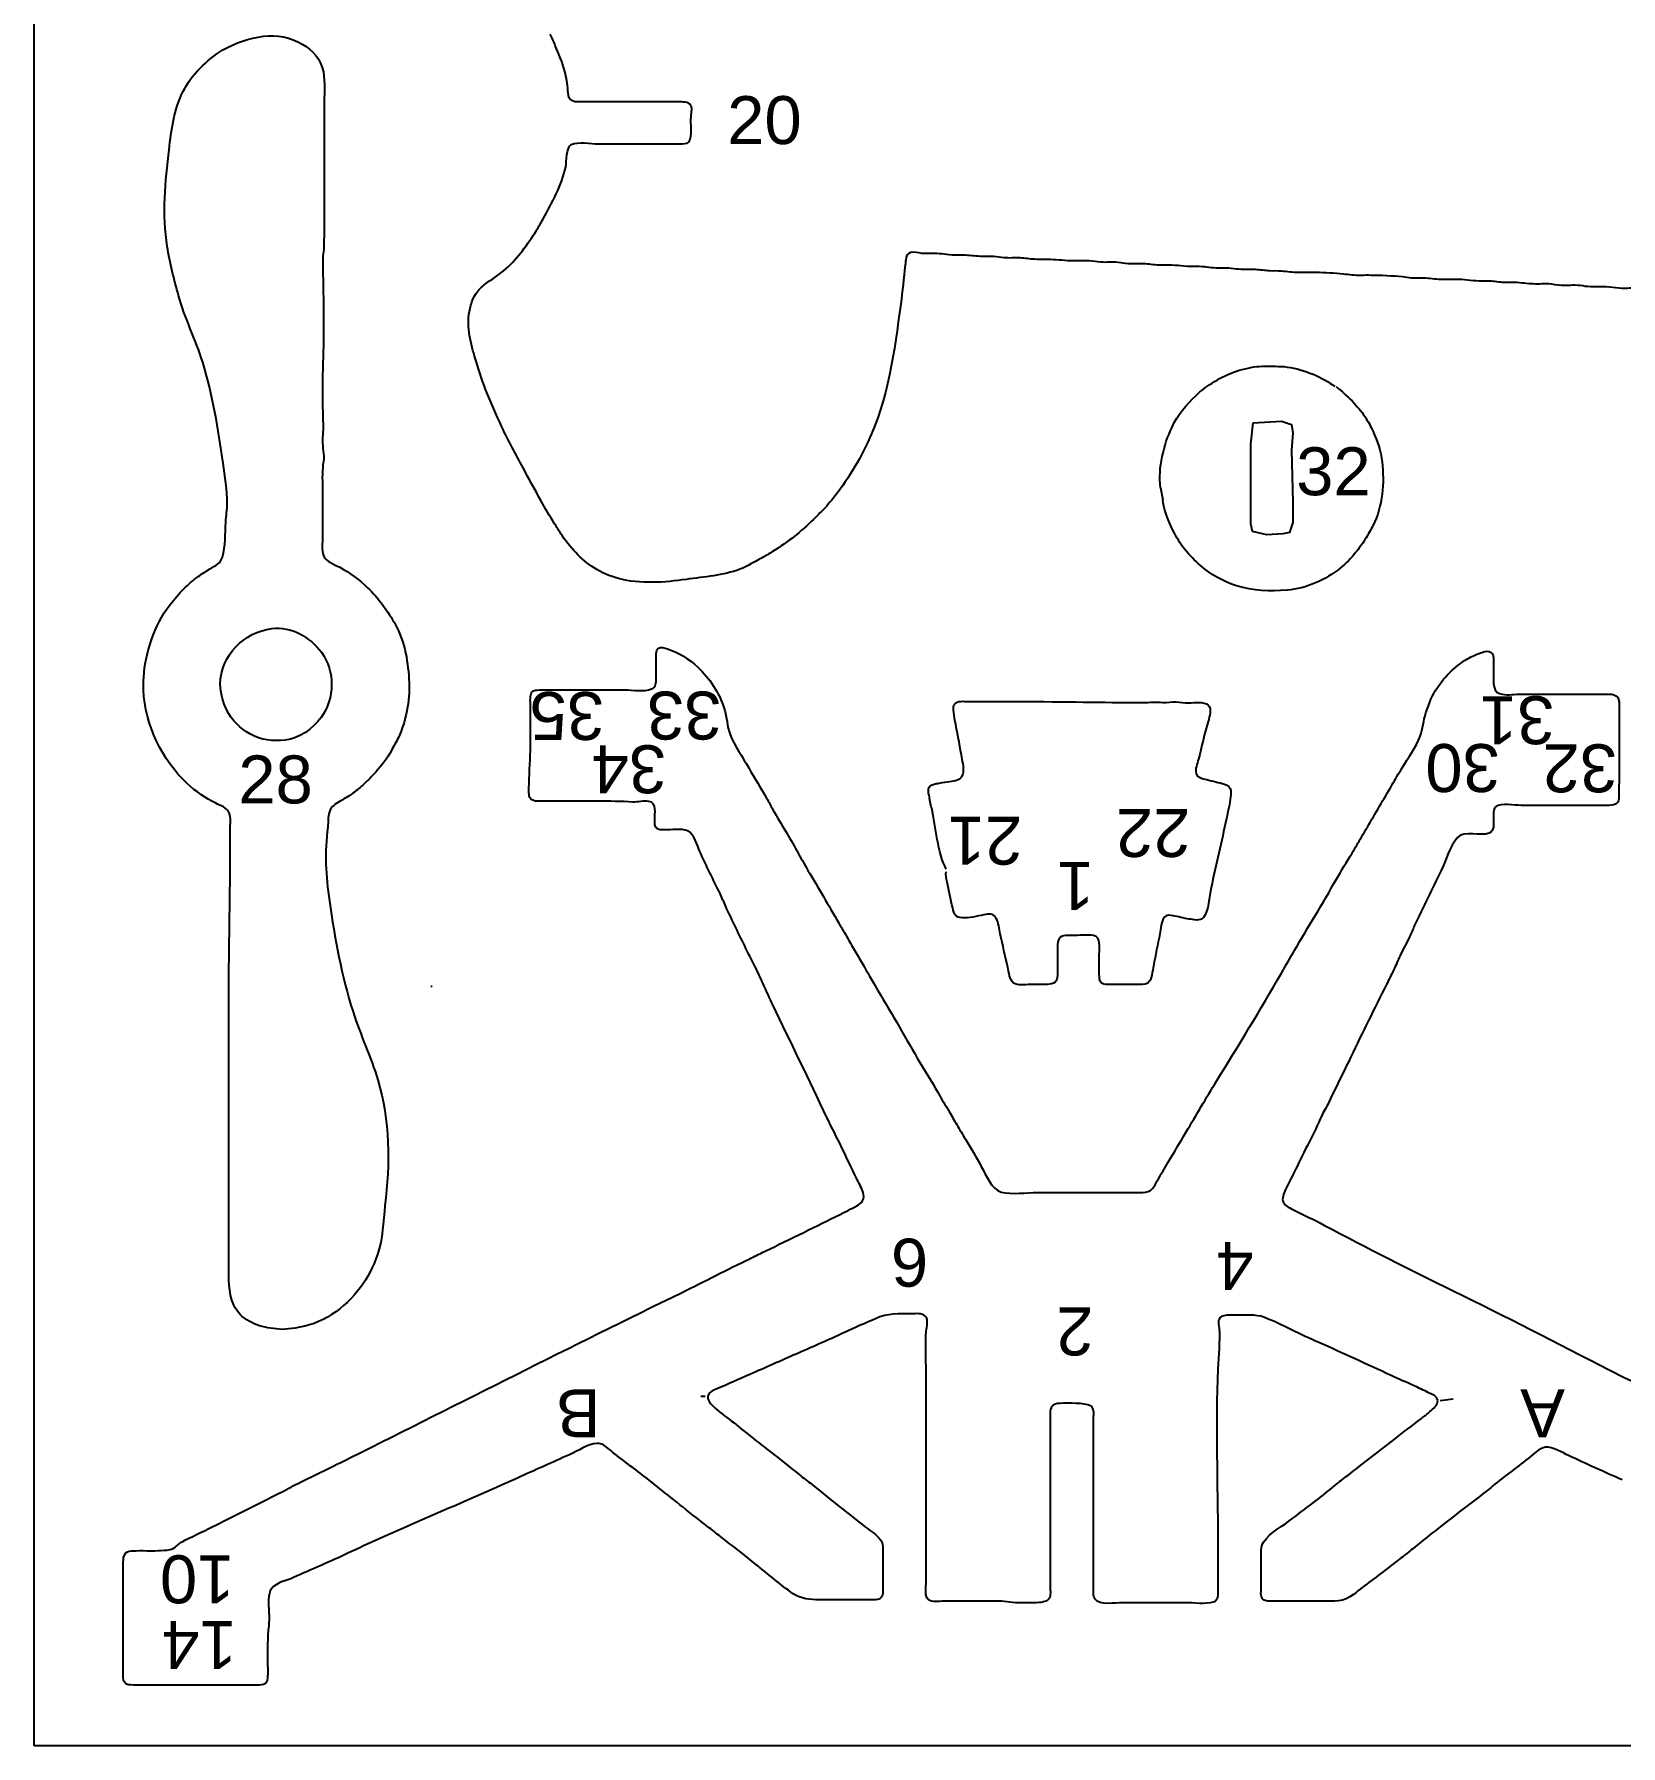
# Model space of a CAD drawing. Header units: millimetres. Extents: x -43 to 337, y -64 to 172.
# Drawn here: x -43.4 to 72.4, y -63.8 to 61.1 of the extents above; entities that cross this region are included whole.
import ezdxf
from ezdxf.enums import TextEntityAlignment as Align

# ---------------------------------------------------------------- set-up
doc = ezdxf.new("R2010")
doc.units = ezdxf.units.MM
doc.layers.get('0').update_dxf_attribs({"lineweight": 25, "true_color": 0xffffff})
for name, color, linetype, true_color in [('Cut', 7, 'Continuous', 0xffffff), ('Stege', 5, 'Continuous', 0x0000ff), ('Text', 1, 'Continuous', 0xff0000)]:
    doc.layers.add(name, color=color, linetype=linetype, true_color=true_color)
doc.styles.add('textstyle64', font='')
doc.styles.add('textstyle65', font='')
doc.styles.add('textstyle66', font='')
doc.styles.add('textstyle67', font='')
doc.styles.add('textstyle72', font='')
doc.styles.add('textstyle73', font='')
doc.styles.add('textstyle74', font='')
doc.styles.add('textstyle75', font='')
doc.styles.add('textstyle76', font='')
doc.styles.add('textstyle77', font='')
doc.styles.add('textstyle78', font='')
doc.styles.add('textstyle79', font='')
doc.styles.add('textstyle80', font='')
doc.styles.add('textstyle83', font='')
doc.styles.add('textstyle84', font='')
doc.styles.add('textstyle85', font='')
doc.styles.add('textstyle86', font='')
doc.styles.add('textstyle87', font='')
doc.styles.add('textstyle88', font='')
doc.styles.get('textstyle64').set_extended_font_data('Arial')
doc.styles.get('textstyle65').set_extended_font_data('Arial')
doc.styles.get('textstyle66').set_extended_font_data('Arial')
doc.styles.get('textstyle67').set_extended_font_data('Arial')
doc.styles.get('textstyle72').set_extended_font_data('Arial')
doc.styles.get('textstyle73').set_extended_font_data('Arial')
doc.styles.get('textstyle74').set_extended_font_data('Arial')
doc.styles.get('textstyle75').set_extended_font_data('Arial')
doc.styles.get('textstyle76').set_extended_font_data('Arial')
doc.styles.get('textstyle77').set_extended_font_data('Arial')
doc.styles.get('textstyle78').set_extended_font_data('Arial')
doc.styles.get('textstyle79').set_extended_font_data('Arial')
doc.styles.get('textstyle80').set_extended_font_data('Arial')
doc.styles.get('textstyle83').set_extended_font_data('Arial')
doc.styles.get('textstyle84').set_extended_font_data('Arial')
doc.styles.get('textstyle85').set_extended_font_data('Arial')
doc.styles.get('textstyle86').set_extended_font_data('Arial')
doc.styles.get('textstyle87').set_extended_font_data('Arial')
doc.styles.get('textstyle88').set_extended_font_data('Arial')

msp = doc.modelspace()

# ---------------------------------------------------------------- linework, layer by layer
for p, q in [((-43.41, -63.82), (-43.41, 171.82)), ((147.41, -63.82), (-43.41, -63.82))]:
    msp.add_line(p, q)
at = {"layer": 'Cut'}
for points in [[(-22.25, 55.83), (-22.25, 51.2)], [(-2.23, 53.1), (2.52, 53.1)], [(-22.36, 27.48), (-22.36, 24.42)], [(-4.97, 13.25), (-0.33, 13.25)], [(70.2, 4.81), (65.14, 4.81)], [(-29.11, 0.38), (-29.11, 3.02)], [(-14.45, -8.37), (-14.35, -8.37)], [(-29.21, -28.71), (-29.21, -24.7), (-29.21, -9.42)], [(21.7, -52.01), (21.7, -48.53), (21.7, -36.51)], [(5.26, -38.3), (5.58, -38.3)], [(59.23, -38.62), (60.18, -38.51)], [(30.77, -40.1), (30.77, -42.2), (30.77, -49.79)], [(33.93, -52.22), (33.93, -50.11), (33.93, -42.31)], [(-36.91, -56.96), (-36.91, -51.9)], [(25.82, -53.27), (22.97, -53.27)], [(50.59, -53.27), (47.74, -53.27)], [(-28.58, -59.39), (-34.48, -59.39)]]:
    msp.add_lwpolyline(points, dxfattribs=at)
msp.add_lwpolyline([(45.59, 32.74), (47.64, 32.85), (48.37, 32.61), (48.48, 32.01), (48.39, 30.74), (48.48, 26.95), (48.48, 25.47), (48.24, 24.74), (47.74, 24.63), (46.58, 24.57), (45.53, 24.8), (45.42, 25.37), (45.42, 26.42), (45.42, 31.17)], close=True, dxfattribs=at)
for points in [[(-29.63, 59.95), (-28.75, 60.48), (-27.7, 60.82), (-26.68, 60.95)], [(-26.68, 60.95), (-25.71, 61.09), (-24.67, 60.87), (-23.84, 60.38)], [(-23.84, 60.38), (-23.09, 59.95), (-22.47, 59.24), (-22.3, 58.36)], [(-5.37, 60.27), (-5.48, 60.56), (-5.6, 60.84), (-5.75, 61.11)], [(-4.67, 58.37), (-4.82, 59.03), (-5.12, 59.65), (-5.37, 60.27)], [(-31.29, 58.63), (-30.79, 59.13), (-30.24, 59.59), (-29.63, 59.95)], [(-32.55, 56.89), (-32.21, 57.54), (-31.81, 58.12), (-31.29, 58.63)], [(-22.3, 58.36), (-22.15, 57.56), (-22.25, 56.65), (-22.25, 55.83)], [(-4.44, 57), (-4.47, 57.46), (-4.57, 57.92), (-4.67, 58.37)], [(-33.56, 52.67), (-33.39, 54.1), (-33.23, 55.59), (-32.55, 56.89)], [(-4.27, 56.34), (-4.44, 56.51), (-4.43, 56.78), (-4.44, 57)], [(-3.49, 56.16), (-3.77, 56.16), (-4.07, 56.14), (-4.27, 56.34)], [(-2.23, 56.16), (-2.66, 56.16), (-3.04, 56.15), (-3.49, 56.16)], [(-0.75, 56.16), (-1.25, 56.16), (-1.71, 56.16), (-2.23, 56.16)], [(0.62, 56.16), (0.17, 56.16), (-0.31, 56.16), (-0.75, 56.16)], [(2.94, 56.16), (2.17, 56.16), (1.39, 56.16), (0.62, 56.16)], [(3.99, 56.15), (3.7, 56.18), (3.27, 56.16), (2.94, 56.16)], [(4.46, 55.99), (4.33, 56.12), (4.16, 56.14), (3.99, 56.15)], [(4.54, 55.1), (4.57, 55.4), (4.68, 55.76), (4.46, 55.99)], [(4.49, 53.43), (4.65, 53.99), (4.48, 54.45), (4.54, 55.1)], [(-33.7, 45.61), (-34.06, 47.92), (-33.85, 50.36), (-33.56, 52.67)], [(-4.61, 51.41), (-4.53, 51.8), (-4.57, 52.85), (-4.2, 53.04)], [(-4.2, 53.04), (-3.7, 53.28), (-2.78, 53.1), (-2.23, 53.1)], [(2.52, 53.1), (2.94, 53.1), (3.47, 53.08), (3.89, 53.1)], [(3.89, 53.1), (4.15, 53.11), (4.4, 53.13), (4.49, 53.43)], [(-6.26, 47.62), (-5.6, 48.82), (-4.91, 50.06), (-4.61, 51.41)], [(-22.25, 51.2), (-22.25, 49.37), (-22.23, 47.54), (-22.26, 45.71)], [(-6.75, 46.77), (-6.58, 47.05), (-6.42, 47.32), (-6.26, 47.62)], [(-8.98, 43.97), (-8.1, 44.77), (-7.38, 45.78), (-6.75, 46.77)], [(-32.87, 42.02), (-33.19, 43.2), (-33.51, 44.4), (-33.7, 45.61)], [(-22.26, 45.71), (-22.26, 45.29), (-22.36, 44.87), (-22.35, 44.45)], [(20.56, 45.16), (20.17, 45.05), (20.23, 44.56), (20.18, 44.24)], [(21.39, 45.1), (21.12, 45.13), (20.83, 45.23), (20.56, 45.16)], [(22.65, 45.08), (22.24, 45.11), (21.8, 45.07), (21.39, 45.1)], [(23.39, 44.99), (23.13, 45.01), (22.92, 45.06), (22.65, 45.08)], [(24.23, 44.98), (23.94, 44.98), (23.68, 44.97), (23.39, 44.99)], [(25.5, 44.89), (25.06, 44.91), (24.71, 44.98), (24.23, 44.98)], [(-22.35, 44.45), (-22.31, 42.13), (-22.23, 39.81), (-22.32, 37.49)], [(-10.55, 42.8), (-10.05, 43.2), (-9.46, 43.54), (-8.98, 43.97)], [(20.18, 44.24), (20.06, 43.3), (19.98, 42.34), (19.85, 41.4)], [(26.66, 44.87), (26.23, 44.9), (25.9, 44.86), (25.5, 44.89)], [(27.4, 44.78), (27.14, 44.8), (26.93, 44.85), (26.66, 44.87)], [(28.56, 44.77), (28.15, 44.78), (27.76, 44.75), (27.4, 44.78)], [(29.61, 44.67), (29.27, 44.68), (28.93, 44.76), (28.56, 44.77)], [(30.35, 44.66), (30.08, 44.66), (29.87, 44.66), (29.61, 44.67)], [(32.03, 44.57), (31.46, 44.61), (30.97, 44.66), (30.35, 44.66)], [(33.62, 44.55), (33.09, 44.58), (32.54, 44.53), (32.03, 44.57)], [(34.46, 44.46), (34.17, 44.48), (33.91, 44.54), (33.62, 44.55)], [(35.72, 44.44), (35.28, 44.48), (34.89, 44.43), (34.46, 44.46)], [(36.46, 44.35), (36.2, 44.36), (35.98, 44.41), (35.72, 44.44)], [(37.41, 44.35), (37.06, 44.35), (36.78, 44.34), (36.46, 44.35)], [(38.57, 44.25), (38.18, 44.28), (37.83, 44.35), (37.41, 44.35)], [(39.41, 44.24), (39.12, 44.24), (38.85, 44.23), (38.57, 44.25)], [(41.21, 44.14), (40.59, 44.14), (40.02, 44.24), (39.41, 44.24)], [(42.05, 44.11), (41.79, 44.14), (41.47, 44.14), (41.21, 44.14)], [(42.68, 44.04), (42.45, 44.05), (42.26, 44.08), (42.05, 44.11)], [(43.42, 44.03), (43.15, 44.03), (42.94, 44.02), (42.68, 44.04)], [(44.9, 43.93), (44.38, 43.93), (43.94, 44.03), (43.42, 44.03)], [(45.74, 43.92), (45.45, 43.93), (45.2, 43.92), (44.9, 43.93)], [(46.79, 43.82), (46.43, 43.84), (46.11, 43.91), (45.74, 43.92)], [(47.64, 43.8), (47.35, 43.83), (47.08, 43.81), (46.79, 43.82)], [(48.9, 43.71), (48.47, 43.71), (48.08, 43.76), (47.64, 43.8)], [(50.17, 43.71), (49.71, 43.72), (49.32, 43.71), (48.9, 43.71)], [(-11.25, 42.03), (-11.07, 42.35), (-10.84, 42.58), (-10.55, 42.8)], [(52.17, 43.59), (51.55, 43.65), (50.8, 43.7), (50.17, 43.71)], [(52.8, 43.51), (52.58, 43.53), (52.39, 43.57), (52.17, 43.59)], [(54.17, 43.5), (53.72, 43.51), (53.22, 43.48), (52.8, 43.51)], [(56.49, 43.38), (55.8, 43.45), (54.88, 43.5), (54.17, 43.5)], [(57.12, 43.3), (56.9, 43.32), (56.71, 43.36), (56.49, 43.38)], [(58.18, 43.29), (57.8, 43.31), (57.47, 43.28), (57.12, 43.3)], [(59.44, 43.19), (59.01, 43.19), (58.61, 43.27), (58.18, 43.29)], [(61.02, 43.18), (60.49, 43.21), (59.97, 43.18), (59.44, 43.19)], [(61.87, 43.09), (61.58, 43.1), (61.32, 43.16), (61.02, 43.18)], [(62.71, 43.08), (62.42, 43.08), (62.16, 43.07), (61.87, 43.09)], [(63.77, 42.99), (63.4, 43.01), (63.11, 43.08), (62.71, 43.08)], [(64.5, 42.98), (64.25, 42.98), (64.02, 42.97), (63.77, 42.99)], [(65.87, 42.88), (65.41, 42.91), (64.98, 42.98), (64.5, 42.98)], [(67.14, 42.87), (66.71, 42.88), (66.3, 42.85), (65.87, 42.88)], [(68.09, 42.77), (67.76, 42.78), (67.49, 42.85), (67.14, 42.87)], [(69.46, 42.75), (68.88, 42.8), (68.58, 42.75), (68.09, 42.77)], [(70.2, 42.66), (69.92, 42.67), (69.73, 42.72), (69.46, 42.75)], [(71.36, 42.66), (70.93, 42.67), (70.56, 42.65), (70.2, 42.66)], [(72.3, 42.56), (71.98, 42.59), (71.69, 42.65), (71.36, 42.66)], [(73.78, 42.54), (73.29, 42.58), (72.79, 42.53), (72.3, 42.56)], [(-31.11, 37.17), (-31.62, 38.82), (-32.42, 40.37), (-32.87, 42.02)], [(-11.59, 41.08), (-11.51, 41.41), (-11.42, 41.73), (-11.25, 42.03)], [(19.85, 41.4), (19.39, 37.96), (18.94, 34.43), (17.42, 31.28)], [(-11.26, 37.6), (-11.58, 38.73), (-11.88, 39.92), (-11.59, 41.08)], [(-22.32, 37.49), (-22.38, 35.88), (-22.38, 34.26), (-22.32, 32.64)], [(-10.46, 35.18), (-10.76, 35.95), (-11.03, 36.8), (-11.26, 37.6)], [(-29.62, 29.8), (-29.97, 32.28), (-30.37, 34.78), (-31.11, 37.17)], [(42.58, 35.64), (43.52, 36.25), (44.72, 36.72), (45.84, 36.84)], [(45.84, 36.84), (46.36, 36.9), (46.74, 36.87), (47.21, 36.86)], [(47.21, 36.86), (47.51, 36.86), (47.77, 36.86), (48.06, 36.81)], [(48.06, 36.81), (48.7, 36.72), (49.35, 36.53), (49.96, 36.28)], [(49.96, 36.28), (50.51, 36.06), (51.11, 35.69), (51.54, 35.38)], [(-9.27, 32.44), (-9.69, 33.34), (-10.1, 34.26), (-10.46, 35.18)], [(41.42, 34.74), (41.78, 35.08), (42.17, 35.38), (42.58, 35.64)], [(51.64, 35.38), (52.06, 35.02), (52.42, 34.72), (52.8, 34.33)], [(39.66, 32.43), (40.07, 33.32), (40.71, 34.08), (41.42, 34.74)], [(52.8, 34.33), (53.16, 33.97), (53.46, 33.59), (53.75, 33.17)], [(-22.32, 32.64), (-22.3, 32.12), (-22.39, 31.59), (-22.35, 31.06)], [(53.75, 33.17), (53.98, 32.82), (54.16, 32.49), (54.33, 32.11)], [(-7.74, 29.49), (-8.27, 30.45), (-8.79, 31.43), (-9.27, 32.44)], [(17.42, 31.28), (17.23, 30.89), (17.03, 30.51), (16.83, 30.12)], [(38.81, 28), (38.63, 29.49), (39.04, 31.1), (39.66, 32.43)], [(54.33, 32.11), (54.66, 31.41), (54.89, 30.68), (54.99, 29.9)], [(-22.35, 31.06), (-22.33, 30.81), (-22.27, 30.57), (-22.27, 30.32)], [(-22.27, 30.32), (-22.26, 30.04), (-22.33, 29.76), (-22.35, 29.48)], [(16.83, 30.12), (16.42, 29.33), (15.94, 28.61), (15.42, 27.9)], [(-29.32, 26.84), (-29.32, 27.82), (-29.48, 28.82), (-29.62, 29.8)], [(-22.35, 29.48), (-22.4, 28.82), (-22.36, 28.14), (-22.36, 27.48)], [(-6.42, 27.06), (-6.86, 27.87), (-7.3, 28.67), (-7.74, 29.49)], [(54.99, 29.9), (55.17, 28.36), (55.04, 26.65), (54.34, 25.26)], [(15.42, 27.9), (15.09, 27.46), (14.79, 27.04), (14.42, 26.64)], [(-29.42, 25.47), (-29.4, 25.94), (-29.32, 26.38), (-29.32, 26.84)], [(-5.42, 25.37), (-5.77, 25.93), (-6.1, 26.47), (-6.42, 27.06)], [(14.42, 26.64), (14.11, 26.3), (13.8, 26.01), (13.48, 25.69)], [(39.86, 24.63), (39.33, 25.65), (39.03, 26.6), (38.99, 27.12)], [(-29.67, 22.94), (-29.44, 23.74), (-29.46, 24.65), (-29.42, 25.47)], [(-4.96, 24.64), (-5.12, 24.88), (-5.26, 25.12), (-5.42, 25.37)], [(13.48, 25.69), (12.59, 24.8), (11.61, 24.04), (10.53, 23.36)], [(54.34, 25.26), (54.16, 24.89), (53.96, 24.56), (53.74, 24.21)], [(-22.36, 24.42), (-22.36, 24), (-22.45, 23.45), (-22.3, 23.05)], [(-2.54, 22.15), (-3.53, 22.77), (-4.31, 23.67), (-4.96, 24.64)], [(40.61, 23.47), (40.33, 23.83), (40.08, 24.22), (39.86, 24.63)], [(53.74, 24.21), (53.53, 23.87), (53.31, 23.57), (53.05, 23.26)], [(-30.58, 22.07), (-30.2, 22.3), (-29.8, 22.48), (-29.67, 22.94)], [(-22.3, 23.05), (-22.11, 22.58), (-21.51, 22.42), (-21.1, 22.19)], [(9.69, 22.86), (9.17, 22.58), (8.67, 22.27), (8.11, 22.05)], [(10.53, 23.36), (10.25, 23.18), (9.98, 23.02), (9.69, 22.86)], [(41.73, 22.33), (41.3, 22.72), (40.97, 23.03), (40.61, 23.47)], [(53.05, 23.26), (52.72, 22.85), (52.37, 22.48), (51.96, 22.15)], [(-32.48, 20.62), (-32.14, 20.96), (-31.81, 21.25), (-31.43, 21.53)], [(-31.43, 21.53), (-31.15, 21.72), (-30.88, 21.89), (-30.58, 22.07)], [(-21.1, 22.19), (-20.38, 21.8), (-19.67, 21.27), (-19.09, 20.72)], [(-0.75, 21.37), (-1.39, 21.54), (-1.98, 21.81), (-2.54, 22.15)], [(4.2, 21.31), (2.64, 21.08), (0.8, 20.95), (-0.75, 21.37)], [(8.11, 22.05), (6.9, 21.59), (5.48, 21.49), (4.2, 21.31)], [(44.37, 20.84), (43.4, 21.15), (42.49, 21.66), (41.73, 22.33)], [(51.96, 22.15), (50.88, 21.27), (49.46, 20.64), (48.06, 20.52)], [(-34.29, 18.2), (-33.83, 19.1), (-33.2, 19.91), (-32.48, 20.62)], [(-19.09, 20.72), (-18.26, 19.93), (-17.59, 19), (-17.03, 17.99)], [(48.06, 20.52), (46.79, 20.41), (45.59, 20.45), (44.37, 20.84)], [(-35.43, 13.25), (-35.5, 14.88), (-35.05, 16.76), (-34.29, 18.2)], [(-29.83, 13.67), (-29.82, 15.78), (-28.07, 17.46), (-26.05, 17.73)], [(-26.05, 17.73), (-24.68, 17.91), (-23.23, 17.07), (-22.44, 15.99)], [(-17.03, 17.99), (-16.33, 16.71), (-16.1, 15.21), (-16.04, 13.77)], [(1.99, 15.46), (1.99, 15.69), (1.94, 16.15), (2.16, 16.28)], [(2.16, 16.28), (2.36, 16.41), (2.6, 16.3), (2.83, 16.23)], [(-22.44, 15.99), (-21.44, 14.6), (-21.45, 12.62), (-22.46, 11.24)], [(1.99, 14.09), (2, 14.48), (1.99, 15.06), (1.99, 15.46)], [(2.83, 16.23), (3.63, 15.99), (4.41, 15.49), (5.02, 14.92)], [(58.58, 12.61), (59.05, 13.63), (59.81, 14.5), (60.71, 15.17)], [(60.71, 15.17), (60.97, 15.37), (61.25, 15.54), (61.55, 15.68)], [(61.55, 15.68), (61.83, 15.81), (62.13, 15.94), (62.39, 16.01)], [(62.39, 16.01), (62.55, 16.05), (62.78, 16.12), (62.96, 15.98)], [(62.96, 15.98), (63.14, 15.85), (63.12, 15.64), (63.13, 15.46)], [(63.13, 15.46), (63.14, 15.23), (63.13, 14.96), (63.13, 14.72)], [(-16.04, 13.77), (-15.99, 12.45), (-16.27, 10.96), (-16.82, 9.77)], [(1.66, 13.31), (2.02, 13.46), (1.98, 13.77), (1.99, 14.09)], [(5.02, 14.92), (5.91, 14.08), (6.6, 13.04), (6.97, 11.88)], [(63.13, 14.72), (63.13, 14.18), (62.99, 13.15), (63.56, 12.97)], [(-32.22, 6.39), (-34.09, 8.13), (-35.31, 10.66), (-35.43, 13.25)], [(-29.34, 11.77), (-29.61, 12.33), (-29.83, 13.03), (-29.83, 13.67)], [(-7.18, 12.09), (-7.18, 12.39), (-7.24, 12.86), (-7.07, 13.08)], [(-7.07, 13.08), (-6.94, 13.24), (-6.74, 13.23), (-6.55, 13.24)], [(-6.55, 13.24), (-6.07, 13.26), (-5.46, 13.25), (-4.97, 13.25)], [(-0.33, 13.25), (0.31, 13.25), (1.13, 13.08), (1.66, 13.31)], [(58.19, 11.56), (58.31, 11.92), (58.42, 12.27), (58.58, 12.61)], [(63.56, 12.97), (64.08, 12.82), (64.48, 12.93), (65.03, 12.93)], [(65.03, 12.93), (65.3, 12.93), (65.61, 12.93), (65.87, 12.93)], [(65.87, 12.93), (66.18, 12.93), (66.39, 12.93), (66.72, 12.93)], [(66.72, 12.93), (67.8, 12.93), (68.9, 12.93), (69.98, 12.93)], [(69.98, 12.93), (70.46, 12.93), (70.99, 12.94), (71.46, 12.93)], [(71.46, 12.93), (71.68, 12.93), (71.88, 12.94), (72.06, 12.82)], [(72.06, 12.82), (72.29, 12.67), (72.29, 12.42), (72.3, 12.19)], [(-27.63, 10.01), (-28.37, 10.42), (-28.97, 11), (-29.34, 11.77)], [(-22.46, 11.24), (-23.08, 10.4), (-24.04, 9.7), (-25.1, 9.58)], [(-7.18, 8.82), (-7.16, 9.9), (-7.18, 11), (-7.18, 12.09)], [(6.97, 11.88), (7.17, 11.26), (7.17, 10.59), (7.4, 9.98)], [(23.7, 11.77), (23.69, 11.92), (23.67, 12.09), (23.79, 12.23)], [(23.81, 11.03), (23.77, 11.27), (23.71, 11.54), (23.7, 11.77)], [(23.79, 12.23), (23.99, 12.47), (24.44, 12.4), (24.76, 12.4)], [(24.76, 12.4), (25.81, 12.4), (26.87, 12.4), (27.92, 12.4)], [(27.92, 12.4), (31.12, 12.4), (34.33, 12.33), (36.69, 12.32)], [(37.52, 12.33), (38.03, 12.33), (38.47, 12.37), (38.99, 12.33)], [(38.99, 12.33), (39.31, 12.31), (39.63, 12.39), (39.94, 12.37)], [(39.94, 12.37), (40.27, 12.34), (40.53, 12.3), (40.89, 12.3)], [(40.89, 12.3), (41.29, 12.29), (42, 12.44), (42.3, 12.13)], [(42.44, 11.56), (42.42, 11.36), (42.35, 11.13), (42.29, 10.93)], [(42.3, 12.13), (42.47, 11.96), (42.46, 11.75), (42.44, 11.56)], [(57.78, 9.87), (57.98, 10.41), (58, 11.01), (58.19, 11.56)], [(72.3, 12.19), (72.32, 11.76), (72.31, 11.15), (72.3, 10.72)], [(-25.1, 9.58), (-25.98, 9.47), (-26.85, 9.58), (-27.63, 10.01)], [(24.28, 8.5), (24.14, 9.35), (23.97, 10.19), (23.81, 11.03)], [(42.29, 10.93), (42.03, 10.02), (41.82, 9.1), (41.59, 8.19)], [(72.3, 10.72), (72.3, 10.35), (72.29, 10.09), (72.29, 9.77)], [(-17.33, 8.82), (-17.65, 8.24), (-18.02, 7.74), (-18.48, 7.24)], [(-16.82, 9.77), (-16.98, 9.44), (-17.16, 9.14), (-17.33, 8.82)], [(-7.29, 6.08), (-7.29, 6.98), (-7.2, 7.91), (-7.18, 8.82)], [(7.4, 9.98), (7.72, 9.13), (8.32, 8.35), (8.76, 7.55)], [(56.45, 7.55), (56.89, 8.29), (57.47, 9.06), (57.78, 9.87)], [(72.29, 9.77), (72.29, 9.56), (72.3, 9.41), (72.3, 9.24)], [(72.3, 9.24), (72.31, 8.98), (72.3, 8.58), (72.3, 8.29)], [(8.76, 7.55), (9.18, 6.79), (9.64, 6.08), (10.06, 5.34)], [(24.43, 7.24), (24.48, 7.65), (24.35, 8.07), (24.28, 8.5)], [(41.59, 8.19), (41.5, 7.83), (41.32, 7.49), (41.41, 7.15)], [(55.71, 6.29), (55.96, 6.72), (56.2, 7.14), (56.45, 7.55)], [(72.3, 8.29), (72.3, 7.98), (72.29, 7.76), (72.29, 7.45)], [(-30.16, 4.97), (-30.88, 5.35), (-31.62, 5.83), (-32.22, 6.39)], [(-19.3, 6.4), (-19.57, 6.14), (-19.84, 5.92), (-20.15, 5.7)], [(-18.48, 7.24), (-18.75, 6.94), (-19.02, 6.67), (-19.3, 6.4)], [(21.93, 6.14), (22.04, 6.33), (22.24, 6.36), (22.44, 6.4)], [(22.44, 6.4), (22.75, 6.46), (23.39, 6.55), (23.71, 6.61)], [(23.71, 6.61), (24.09, 6.69), (24.37, 6.79), (24.43, 7.24)], [(41.41, 7.15), (41.48, 6.88), (41.8, 6.8), (42.05, 6.73)], [(42.05, 6.73), (42.42, 6.64), (42.95, 6.52), (43.31, 6.41)], [(43.31, 6.41), (43.53, 6.34), (43.79, 6.28), (43.9, 6.05)], [(53.92, 3.23), (54.5, 4.24), (55.11, 5.26), (55.71, 6.29)], [(72.29, 6.5), (72.26, 6.21), (72.27, 5.82), (72.28, 5.55)], [(72.29, 7.45), (72.29, 7.11), (72.31, 6.85), (72.29, 6.5)], [(-21.2, 5.05), (-21.54, 4.84), (-21.77, 4.66), (-21.88, 4.28)], [(-20.15, 5.7), (-20.49, 5.45), (-20.83, 5.26), (-21.2, 5.05)], [(-7.12, 5.24), (-7.33, 5.4), (-7.29, 5.8), (-7.29, 6.08)], [(-6.44, 5.13), (-6.69, 5.13), (-6.93, 5.09), (-7.12, 5.24)], [(-4.86, 5.13), (-5.37, 5.13), (-5.94, 5.12), (-6.44, 5.13)], [(0.3, 5.06), (-1.41, 5.15), (-3.14, 5.13), (-4.86, 5.13)], [(1.46, 5.11), (1.09, 5.17), (0.67, 5.04), (0.3, 5.06)], [(1.89, 3.76), (1.89, 4.21), (2.07, 5.01), (1.46, 5.11)], [(10.06, 5.34), (10.23, 5.05), (10.35, 4.79), (10.52, 4.5)], [(21.92, 5.55), (21.88, 5.73), (21.82, 5.96), (21.93, 6.14)], [(22.11, 4.6), (22.04, 4.91), (21.97, 5.25), (21.92, 5.55)], [(43.93, 5.44), (43.88, 4.93), (43.74, 4.37), (43.63, 3.86)], [(43.9, 6.05), (43.98, 5.86), (43.95, 5.65), (43.93, 5.44)], [(65.14, 4.81), (64.6, 4.81), (63.71, 5.02), (63.3, 4.7)], [(72.2, 5.06), (72.05, 4.83), (71.79, 4.82), (71.57, 4.81)], [(72.28, 5.55), (72.29, 5.38), (72.3, 5.21), (72.2, 5.06)], [(-29.17, 4.27), (-29.34, 4.68), (-29.81, 4.78), (-30.16, 4.97)], [(-29.11, 3.02), (-29.11, 3.47), (-29.01, 3.88), (-29.17, 4.27)], [(-21.88, 4.28), (-21.98, 3.95), (-21.93, 3.62), (-21.98, 3.23)], [(2.05, 3.13), (1.87, 3.27), (1.89, 3.55), (1.89, 3.76)], [(10.52, 4.5), (10.81, 3.98), (11.15, 3.43), (11.46, 2.92)], [(23.18, 0.17), (22.52, 1.37), (22.43, 3.24), (22.11, 4.6)], [(43.63, 3.86), (43.28, 2.17), (42.86, 0.5), (42.51, -1.2)], [(63.13, 3.86), (63.13, 3.44), (63.22, 2.97), (62.8, 2.78)], [(63.3, 4.7), (63.06, 4.52), (63.13, 4.13), (63.13, 3.86)], [(71.57, 4.81), (71.15, 4.8), (70.62, 4.81), (70.2, 4.81)], [(-21.98, 3.23), (-22.22, 1.4), (-22.13, -0.33), (-21.86, -2.15)], [(2.62, 3.02), (2.42, 3.02), (2.22, 3), (2.05, 3.13)], [(4.29, 2.96), (3.85, 3.15), (3.09, 3.01), (2.62, 3.02)], [(5.19, 1.44), (4.98, 1.88), (4.79, 2.74), (4.29, 2.96)], [(11.46, 2.92), (12.01, 1.98), (12.52, 1.01), (13.08, 0.07)], [(53.48, 2.49), (53.63, 2.75), (53.77, 2.98), (53.92, 3.23)], [(62.8, 2.78), (62.21, 2.52), (61, 3.04), (60.49, 2.46)], [(6.66, -1.62), (6.17, -0.62), (5.65, 0.42), (5.19, 1.44)], [(51.67, -0.56), (52.04, 0.08), (52.41, 0.71), (52.8, 1.33)], [(52.8, 1.33), (53.03, 1.72), (53.25, 2.11), (53.48, 2.49)], [(60.49, 2.46), (59.93, 1.81), (59.67, 0.84), (59.31, 0.07)], [(-29.21, -9.42), (-29.21, -6.14), (-29.11, -2.89), (-29.11, 0.38)], [(13.08, 0.07), (13.83, -1.19), (14.59, -2.48), (15.3, -3.73)], [(59.31, 0.07), (58.68, -1.26), (57.98, -2.61), (57.37, -3.94)], [(23.24, -0.78), (23.2, -0.54), (23.11, -0.26), (23.17, -0.04)], [(23.65, -2.67), (23.5, -2.07), (23.35, -1.39), (23.24, -0.78)], [(42.51, -1.2), (42.38, -1.84), (42.34, -2.89), (41.95, -3.37)], [(50.12, -3.2), (50.64, -2.33), (51.16, -1.45), (51.67, -0.56)], [(-21.86, -2.15), (-21.46, -4.88), (-20.97, -7.62), (-20.13, -10.26)], [(7.08, -2.57), (6.94, -2.25), (6.81, -1.93), (6.66, -1.62)], [(8.55, -5.62), (8.07, -4.63), (7.54, -3.57), (7.08, -2.57)], [(15.3, -3.73), (15.45, -3.98), (15.59, -4.21), (15.74, -4.46)], [(24.34, -3.4), (23.84, -3.37), (23.75, -3.12), (23.65, -2.67)], [(25.92, -3.18), (25.43, -3.27), (24.81, -3.43), (24.34, -3.4)], [(26.82, -3.43), (26.61, -3.03), (26.29, -3.11), (25.92, -3.18)], [(27.12, -4.57), (27.03, -4.18), (27.01, -3.76), (26.82, -3.43)], [(39.1, -3.35), (38.86, -3.64), (38.84, -4.2), (38.77, -4.57)], [(39.73, -3.24), (39.51, -3.2), (39.26, -3.14), (39.1, -3.35)], [(40.89, -3.48), (40.53, -3.43), (40.08, -3.3), (39.73, -3.24)], [(41.95, -3.37), (41.72, -3.66), (41.22, -3.53), (40.89, -3.48)], [(48.63, -5.73), (49.12, -4.88), (49.62, -4.05), (50.12, -3.2)], [(15.74, -4.46), (15.95, -4.82), (16.14, -5.16), (16.34, -5.52)], [(27.67, -7), (27.47, -6.19), (27.3, -5.38), (27.12, -4.57)], [(31.47, -4.84), (31.29, -5.02), (31.3, -5.29), (31.3, -5.52)], [(32.03, -4.68), (31.82, -4.69), (31.63, -4.68), (31.47, -4.84)], [(32.56, -4.68), (32.39, -4.68), (32.21, -4.67), (32.03, -4.68)], [(33.93, -4.69), (33.42, -4.6), (33.07, -4.68), (32.56, -4.68)], [(34.35, -6.05), (34.35, -5.57), (34.49, -4.79), (33.93, -4.69)], [(38.77, -4.57), (38.62, -5.34), (38.45, -6.12), (38.3, -6.89)], [(56.99, -4.78), (56.78, -5.24), (56.53, -5.69), (56.31, -6.15)], [(57.37, -3.94), (57.24, -4.22), (57.13, -4.49), (56.99, -4.78)], [(9.13, -6.78), (8.93, -6.38), (8.75, -6.02), (8.55, -5.62)], [(16.34, -5.52), (16.52, -5.85), (16.71, -6.14), (16.9, -6.47)], [(31.3, -5.52), (31.29, -6.01), (31.3, -6.6), (31.3, -7.1)], [(34.35, -7.52), (34.35, -7.08), (34.35, -6.5), (34.35, -6.05)], [(47.64, -7.42), (47.97, -6.84), (48.3, -6.3), (48.63, -5.73)], [(56.31, -6.15), (56.13, -6.51), (56, -6.85), (55.83, -7.21)], [(10.51, -9.74), (10.04, -8.75), (9.62, -7.74), (9.13, -6.78)], [(16.9, -6.47), (17.27, -7.1), (17.62, -7.74), (17.99, -8.36)], [(28.08, -8.15), (27.78, -7.93), (27.76, -7.33), (27.67, -7)], [(31.3, -7.1), (31.3, -7.41), (31.35, -7.86), (31.13, -8.08)], [(38.3, -6.89), (38.22, -7.25), (38.21, -7.92), (37.88, -8.15)], [(42.9, -15.32), (44.52, -12.74), (46.1, -10.09), (47.64, -7.42)], [(55.83, -7.21), (55.66, -7.56), (55.49, -7.9), (55.31, -8.26)], [(17.99, -8.36), (19.04, -10.11), (20.04, -11.86), (21.06, -13.64)], [(29.29, -8.26), (28.94, -8.26), (28.38, -8.37), (28.08, -8.15)], [(30.56, -8.26), (30.16, -8.28), (29.7, -8.26), (29.29, -8.26)], [(31.13, -8.08), (30.97, -8.23), (30.77, -8.24), (30.56, -8.26)], [(34.52, -8.15), (34.34, -8), (34.36, -7.73), (34.35, -7.52)], [(35.2, -8.26), (34.95, -8.26), (34.71, -8.3), (34.52, -8.15)], [(37.09, -8.26), (36.49, -8.26), (35.8, -8.26), (35.2, -8.26)], [(37.88, -8.15), (37.67, -8.3), (37.34, -8.26), (37.09, -8.26)], [(55.31, -8.26), (54.43, -10.01), (53.55, -11.77), (52.72, -13.53)], [(14.46, -17.96), (13.17, -15.22), (11.82, -12.47), (10.51, -9.74)], [(-20.13, -10.26), (-19.59, -11.94), (-18.83, -13.54), (-18.32, -15.22)], [(21.06, -13.64), (21.54, -14.48), (22.1, -15.34), (22.58, -16.17)], [(52.72, -13.53), (52.17, -14.69), (51.57, -15.84), (51.02, -17.01)], [(-18.32, -15.22), (-17.44, -18.14), (-17.43, -21.37), (-17.8, -24.39)], [(22.58, -16.17), (22.85, -16.65), (23.11, -17.07), (23.39, -17.54)], [(40.7, -19.01), (41.44, -17.78), (42.14, -16.53), (42.9, -15.32)], [(51.02, -17.01), (50.84, -17.39), (50.65, -17.68), (50.48, -18.06)], [(15.56, -20.17), (15.2, -19.43), (14.82, -18.71), (14.46, -17.96)], [(23.39, -17.54), (23.58, -17.85), (23.75, -18.17), (23.94, -18.48)], [(23.94, -18.48), (24.15, -18.84), (24.36, -19.18), (24.57, -19.54)], [(50.48, -18.06), (49.92, -19.33), (49.16, -20.71), (48.58, -21.96)], [(24.57, -19.54), (24.97, -20.2), (25.36, -20.86), (25.73, -21.54)], [(39.38, -21.23), (39.83, -20.46), (40.24, -19.77), (40.7, -19.01)], [(16.62, -22.39), (16.25, -21.63), (15.91, -20.92), (15.56, -20.17)], [(38.57, -22.6), (38.82, -22.16), (39.13, -21.66), (39.38, -21.23)], [(17.1, -23.44), (17, -23.09), (16.78, -22.72), (16.62, -22.39)], [(25.73, -21.54), (26.06, -22.13), (26.49, -23.23), (27.19, -23.41)], [(48.58, -21.96), (48.39, -22.38), (48.18, -22.71), (47.99, -23.12)], [(17.06, -24.05), (17.18, -23.85), (17.16, -23.64), (17.1, -23.44)], [(27.19, -23.41), (27.96, -23.6), (29.02, -23.44), (29.82, -23.44)], [(29.82, -23.44), (31.68, -23.44), (33.53, -23.44), (35.41, -23.44)], [(35.41, -23.44), (36.04, -23.44), (36.67, -23.44), (37.31, -23.44)], [(37.31, -23.44), (37.58, -23.44), (37.88, -23.45), (38.11, -23.27)], [(38.11, -23.27), (38.32, -23.1), (38.44, -22.83), (38.57, -22.6)], [(47.99, -23.12), (47.87, -23.4), (47.67, -23.75), (47.75, -24.06)], [(-17.8, -24.39), (-17.94, -25.57), (-17.94, -26.84), (-18.35, -27.97)], [(13.48, -26), (14.32, -25.57), (15.17, -25.17), (16.01, -24.75)], [(16.01, -24.75), (16.22, -24.64), (16.44, -24.53), (16.64, -24.41)], [(16.64, -24.41), (16.83, -24.3), (16.96, -24.22), (17.06, -24.05)], [(47.75, -24.06), (47.83, -24.4), (48.19, -24.53), (48.48, -24.68)], [(48.48, -24.68), (49.25, -25.07), (50.02, -25.43), (50.8, -25.84)], [(10.64, -27.4), (11.56, -26.92), (12.54, -26.47), (13.48, -26)], [(50.8, -25.84), (53.9, -27.47), (57.03, -29.09), (60.18, -30.62)], [(9.79, -27.8), (10.07, -27.66), (10.36, -27.55), (10.64, -27.4)], [(-28.83, -31.66), (-29.26, -30.71), (-29.21, -29.73), (-29.21, -28.71)], [(-18.35, -27.97), (-18.66, -28.83), (-19.06, -29.67), (-19.61, -30.4)], [(3.89, -30.73), (5.54, -29.92), (7.18, -29.06), (8.84, -28.27)], [(8.84, -28.27), (9.17, -28.12), (9.47, -27.95), (9.79, -27.8)], [(-19.61, -30.4), (-20.74, -31.89), (-22.46, -33.12), (-24.36, -33.33)], [(-20.36, -42.81), (-12.28, -38.77), (-4.23, -34.68), (3.89, -30.73)], [(60.18, -30.62), (64, -32.47), (67.78, -34.44), (71.57, -36.38)], [(-26.16, -33.34), (-27.21, -33.22), (-28.37, -32.69), (-28.83, -31.66)], [(20.65, -32.29), (19.7, -32.29), (18.89, -32.25), (18.01, -32.65)], [(21.64, -32.46), (21.41, -32.23), (20.95, -32.29), (20.65, -32.29)], [(21.71, -33.56), (21.74, -33.22), (21.92, -32.74), (21.64, -32.46)], [(43.43, -32.43), (42.93, -32.57), (43.05, -32.94), (43.09, -33.35)], [(44.37, -32.4), (44.03, -32.4), (43.72, -32.35), (43.43, -32.43)], [(46.37, -32.55), (45.75, -32.32), (45.03, -32.4), (44.37, -32.4)], [(-25.31, -33.43), (-25.59, -33.43), (-25.87, -33.38), (-26.16, -33.34)], [(16.33, -33.38), (16.04, -33.51), (15.77, -33.66), (15.48, -33.79)], [(18.01, -32.65), (17.45, -32.91), (16.89, -33.13), (16.33, -33.38)], [(21.7, -36.51), (21.7, -35.53), (21.65, -34.54), (21.71, -33.56)], [(43.09, -33.35), (43.17, -34.33), (43.05, -35.33), (43, -36.3)], [(50.38, -34.4), (49.04, -33.82), (47.73, -33.07), (46.37, -32.55)], [(15.48, -33.79), (14.4, -34.27), (13.31, -34.76), (12.22, -35.23)], [(55.65, -36.79), (53.89, -35.99), (52.16, -35.17), (50.38, -34.4)], [(12.22, -35.23), (11.09, -35.72), (9.98, -36.23), (8.84, -36.72)], [(8.84, -36.72), (8.04, -37.07), (7.22, -37.43), (6.42, -37.78)], [(43, -36.3), (42.82, -40.46), (43, -44.68), (43, -48.84)], [(57.33, -37.55), (56.77, -37.3), (56.21, -37.05), (55.65, -36.79)], [(71.57, -36.38), (73.59, -37.41), (75.67, -38.41), (77.68, -39.45)], [(5.79, -38.22), (5.64, -38.54), (6.05, -38.96), (6.31, -39.19)], [(6.42, -37.78), (6.12, -37.91), (5.91, -37.97), (5.79, -38.22)], [(58.39, -38.05), (58.04, -37.88), (57.69, -37.71), (57.33, -37.55)], [(59.05, -38.62), (59.01, -38.3), (58.68, -38.18), (58.39, -38.05)], [(58.49, -39.43), (58.73, -39.22), (59.09, -38.94), (59.05, -38.62)], [(6.31, -39.19), (6.77, -39.57), (7.22, -39.89), (7.68, -40.26)], [(30.83, -39.16), (30.7, -39.46), (30.77, -39.74), (30.77, -40.1)], [(31.51, -38.83), (31.23, -38.84), (30.97, -38.85), (30.83, -39.16)], [(33.69, -39), (33.28, -38.79), (32.02, -38.81), (31.51, -38.83)], [(33.93, -39.88), (33.93, -39.57), (34.01, -39.16), (33.69, -39)], [(33.93, -42.31), (33.93, -41.51), (33.93, -40.68), (33.93, -39.88)], [(55.86, -41.48), (56.53, -40.96), (57.2, -40.44), (57.86, -39.93)], [(57.86, -39.93), (58.07, -39.76), (58.29, -39.61), (58.49, -39.43)], [(7.68, -40.26), (8.18, -40.66), (8.66, -41.04), (9.16, -41.44)], [(-2.33, -41.75), (-2.99, -41.8), (-3.73, -42.31), (-4.33, -42.58)], [(-1.07, -42.48), (-1.42, -42.2), (-1.85, -41.71), (-2.33, -41.75)], [(9.16, -41.44), (9.55, -41.75), (9.93, -42.05), (10.32, -42.35)], [(10.32, -42.35), (11.03, -42.89), (11.72, -43.46), (12.43, -44.02)], [(54.17, -42.78), (54.74, -42.36), (55.29, -41.91), (55.86, -41.48)], [(66.93, -42.03), (66.46, -42.08), (66.02, -42.57), (65.66, -42.85)], [(68.61, -42.64), (68.17, -42.43), (67.43, -41.98), (66.93, -42.03)], [(-24.15, -44.67), (-22.89, -44.05), (-21.62, -43.44), (-20.36, -42.81)], [(-4.33, -42.58), (-5.6, -43.15), (-6.87, -43.7), (-8.13, -44.28)], [(1.67, -44.59), (0.8, -43.88), (-0.18, -43.19), (-1.07, -42.48)], [(52.49, -44.09), (53.05, -43.66), (53.61, -43.21), (54.17, -42.78)], [(65.66, -42.85), (64.74, -43.56), (63.82, -44.25), (62.92, -44.99)], [(72.51, -44.42), (71.21, -43.85), (69.91, -43.24), (68.61, -42.64)], [(-25.52, -45.39), (-25.05, -45.16), (-24.61, -44.9), (-24.15, -44.67)], [(-8.13, -44.28), (-12.22, -46.15), (-16.4, -47.82), (-20.46, -49.75)], [(3.26, -45.85), (2.72, -45.42), (2.22, -45.02), (1.67, -44.59)], [(12.43, -44.02), (12.74, -44.27), (13.06, -44.51), (13.38, -44.76)], [(13.38, -44.76), (13.95, -45.2), (14.48, -45.67), (15.06, -46.12)], [(50.17, -45.93), (50.63, -45.57), (51.07, -45.21), (51.54, -44.83)], [(51.54, -44.83), (51.86, -44.57), (52.16, -44.33), (52.49, -44.09)], [(-30.16, -47.71), (-28.61, -46.93), (-27.06, -46.15), (-25.52, -45.39)], [(5.15, -47.36), (4.5, -46.85), (3.89, -46.36), (3.26, -45.85)], [(15.06, -46.12), (15.82, -46.7), (16.53, -47.28), (17.28, -47.86)], [(48.48, -47.22), (49.04, -46.78), (49.6, -46.37), (50.17, -45.93)], [(62.92, -44.99), (62.16, -45.6), (61.37, -46.19), (60.6, -46.78)], [(6.1, -48.09), (5.78, -47.85), (5.48, -47.6), (5.15, -47.36)], [(46.34, -48.96), (46.82, -48.25), (47.81, -47.74), (48.48, -47.22)], [(60.6, -46.78), (59.48, -47.66), (58.34, -48.53), (57.23, -49.44)], [(-32.37, -48.8), (-31.7, -48.48), (-30.85, -48.06), (-30.16, -47.71)], [(7.05, -48.83), (6.73, -48.58), (6.42, -48.34), (6.1, -48.09)], [(17.28, -47.86), (17.65, -48.15), (18.09, -48.41), (18.37, -48.79)], [(-36.91, -50.43), (-36.9, -50.2), (-36.9, -49.94), (-36.72, -49.75)], [(-36.72, -49.75), (-36.57, -49.59), (-36.38, -49.59), (-36.17, -49.59)], [(-36.17, -49.59), (-35.7, -49.56), (-34.63, -49.61), (-34.17, -49.57)], [(-34.17, -49.57), (-33.83, -49.55), (-33.54, -49.55), (-33.26, -49.42)], [(-33.26, -49.42), (-33.09, -49.34), (-33.01, -49.23), (-32.94, -49.17)], [(-32.94, -49.17), (-32.8, -49.04), (-32.68, -48.95), (-32.37, -48.8)], [(-20.46, -49.75), (-21.78, -50.38), (-23.14, -50.93), (-24.47, -51.54)], [(9.26, -50.56), (8.55, -49.99), (7.79, -49.41), (7.05, -48.83)], [(18.37, -48.79), (18.58, -49.07), (18.54, -49.46), (18.54, -49.79)], [(18.54, -49.79), (18.54, -50.57), (18.54, -51.34), (18.54, -52.11)], [(30.77, -49.79), (30.77, -50.64), (30.77, -51.48), (30.77, -52.32)], [(43, -48.84), (43, -50.03), (43, -51.25), (43, -52.43)], [(46.16, -50.11), (46.16, -49.72), (46.12, -49.3), (46.34, -48.96)], [(57.23, -49.44), (56.94, -49.67), (56.68, -49.89), (56.39, -50.11)], [(-36.91, -51.9), (-36.91, -51.44), (-36.92, -50.87), (-36.91, -50.43)], [(12.01, -52.73), (11.04, -52.06), (10.17, -51.28), (9.26, -50.56)], [(46.16, -52.32), (46.16, -51.6), (46.16, -50.84), (46.16, -50.11)], [(55.54, -50.75), (54.71, -51.4), (53.73, -52.12), (52.91, -52.77)], [(56.39, -50.11), (56.1, -50.32), (55.83, -50.54), (55.54, -50.75)], [(-26.09, -52.36), (-26.37, -52.71), (-26.3, -53.56), (-26.28, -54.01)], [(-24.47, -51.54), (-25.01, -51.78), (-25.72, -51.9), (-26.09, -52.36)], [(18.54, -52.11), (18.54, -52.44), (18.62, -52.76), (18.43, -53)], [(21.87, -53.16), (21.59, -52.94), (21.7, -52.32), (21.7, -52.01)], [(30.77, -52.32), (30.77, -52.64), (30.83, -52.96), (30.6, -53.17)], [(34.04, -53.13), (33.88, -52.89), (33.93, -52.5), (33.93, -52.22)], [(43, -52.43), (43, -52.79), (43.06, -53.23), (42.67, -53.34)], [(46.27, -53.1), (46.1, -52.89), (46.16, -52.61), (46.16, -52.32)], [(13.9, -53.17), (13.26, -53.16), (12.56, -53.11), (12.01, -52.73)], [(16.96, -53.17), (15.93, -53.17), (14.92, -53.17), (13.9, -53.17)], [(17.91, -53.16), (17.62, -53.18), (17.26, -53.17), (16.96, -53.17)], [(18.43, -53), (18.3, -53.17), (18.08, -53.16), (17.91, -53.16)], [(22.97, -53.27), (22.66, -53.27), (22.13, -53.37), (21.87, -53.16)], [(27.4, -53.29), (26.91, -53.24), (26.32, -53.27), (25.82, -53.27)], [(28.24, -53.38), (27.92, -53.37), (27.7, -53.32), (27.4, -53.29)], [(30.6, -53.17), (30.42, -53.34), (30.14, -53.35), (29.93, -53.37)], [(36.04, -53.38), (35.57, -53.38), (34.35, -53.59), (34.04, -53.13)], [(40.57, -53.38), (39.06, -53.38), (37.55, -53.38), (36.04, -53.38)], [(42.67, -53.34), (42.09, -53.52), (41.25, -53.38), (40.57, -53.38)], [(46.79, -53.27), (46.63, -53.26), (46.4, -53.27), (46.27, -53.1)], [(47.74, -53.27), (47.44, -53.27), (47.08, -53.28), (46.79, -53.27)], [(52.91, -52.77), (52.17, -53.36), (51.5, -53.27), (50.59, -53.27)], [(-26.28, -54.01), (-26.26, -54.36), (-26.25, -54.72), (-26.29, -55.06)], [(-26.29, -55.06), (-26.39, -55.94), (-26.37, -56.8), (-26.37, -57.7)], [(-36.91, -58.54), (-36.91, -58.04), (-36.91, -57.47), (-36.91, -56.96)], [(-36.84, -59.14), (-36.94, -58.95), (-36.91, -58.78), (-36.91, -58.54)], [(-26.37, -57.7), (-26.37, -58.03), (-26.35, -58.44), (-26.37, -58.75)], [(-36.17, -59.39), (-36.41, -59.38), (-36.71, -59.41), (-36.84, -59.14)], [(-34.48, -59.39), (-35.01, -59.39), (-35.66, -59.4), (-36.17, -59.39)], [(-27.1, -59.39), (-27.55, -59.4), (-28.12, -59.39), (-28.58, -59.39)], [(-26.53, -59.28), (-26.7, -59.41), (-26.9, -59.38), (-27.1, -59.39)], [(-26.37, -58.75), (-26.38, -58.92), (-26.36, -59.14), (-26.53, -59.28)]]:
    msp.add_open_spline(points, degree=3, dxfattribs=at)
at = {"layer": 'Stege'}
for p, q in [((38.81, 28), (38.99, 27.12)), ((36.69, 12.32), (37.52, 12.33))]:
    msp.add_line(p, q, dxfattribs=at)
for points in [[(-24.36, -33.33), (-24.69, -33.37), (-24.99, -33.42), (-25.31, -33.43)], [(29.93, -53.37), (29.42, -53.41), (28.77, -53.39), (28.24, -53.38)]]:
    msp.add_open_spline(points, degree=3, dxfattribs=at)

# ---------------------------------------------------------------- texts
at = {"layer": 'Text'}
for s, style, p in [('20', 'textstyle80', (9.9, 54.83)), ('32', 'textstyle79', (51.44, 29.2)), ('28', 'textstyle64', (-25.79, 6.71))]:
    msp.add_text(s, height=3.5, dxfattribs=dict(at, style=style)).set_placement(p, align=Align.MIDDLE_CENTER)
for s, style, p in [('35', 'textstyle83', (-4.52, 11.34)), ('33', 'textstyle85', (4.04, 11.37)), ('31', 'textstyle87', (64.85, 11.03)), ('34', 'textstyle84', (0.01, 7.45)), ('30', 'textstyle86', (60.87, 7.54)), ('32', 'textstyle88', (69.43, 7.52)), ('21', 'textstyle65', (26.01, 2.24)), ('22', 'textstyle66', (38.28, 2.8)), ('1', 'textstyle67', (32.61, -1.06)), ('6', 'textstyle73', (20.51, -28.56)), ('4', 'textstyle75', (44.26, -28.8)), ('2', 'textstyle74', (32.56, -33.58)), ('B', 'textstyle76', (-3.69, -39.56)), ('A', 'textstyle72', (66.71, -39.56)), ('10', 'textstyle77', (-31.51, -51.67)), ('14', 'textstyle78', (-31.35, -56.47))]:
    msp.add_text(s, height=3.5, rotation=180, dxfattribs=dict(at, style=style)).set_placement(p, align=Align.MIDDLE_CENTER)

doc.saveas('drawing.dxf')
